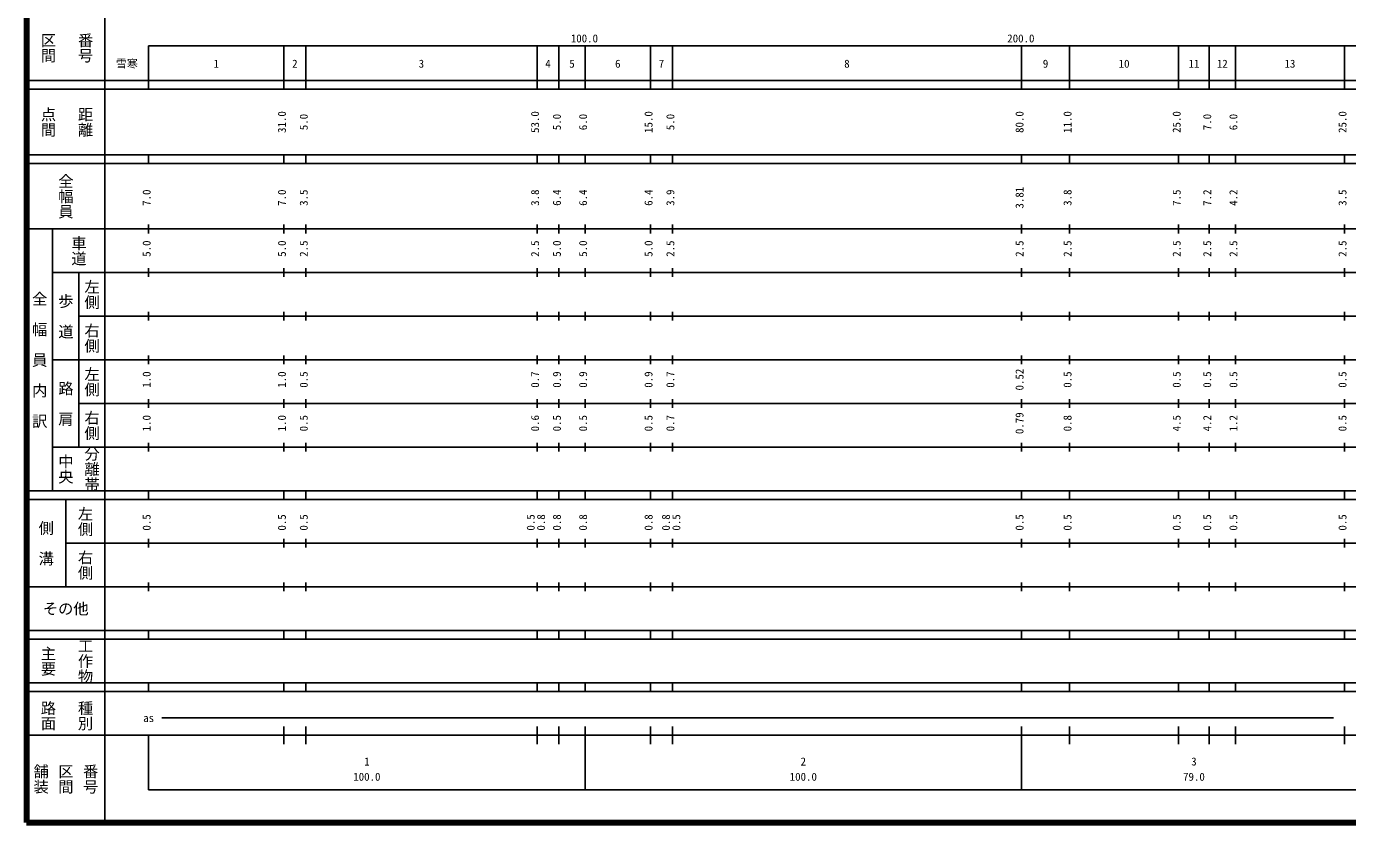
# Model space of a CAD drawing. Units: millimetres on the paper, enlarged 1000 times. Extents: x 40000 to 680000, y 20000 to 380000.
# Drawn here: x 40000 to 342702, y 20000 to 202409 of the extents above; entities that cross this region are included whole.
import ezdxf
from ezdxf.enums import TextEntityAlignment as Align

# ---------------------------------------------------------------- set-up
doc = ezdxf.new("R2010")
doc.units = ezdxf.units.MM
doc.header["$LTSCALE"] = 1000
doc.layers.add('M-TTL', color=2, linetype='Continuous', lineweight=140)
doc.layers.add('M-TTL-BAND', color=7, linetype='Continuous', lineweight=25)
doc.styles.add('@ＭＳ ゴシック', font='')
doc.styles.add('ＭＳ ゴシック', font='')
doc.styles.get('@ＭＳ ゴシック').set_extended_font_data('@MS Gothic')
doc.styles.get('ＭＳ ゴシック').set_extended_font_data('MS Gothic')

msp = doc.modelspace()

# ---------------------------------------------------------------- linework, layer by layer
at = {"layer": 'M-TTL'}
for p, q in [((40000, 380000), (40000, 20000)), ((40000, 20000), (680000, 20000))]:
    msp.add_line(p, q, dxfattribs=at)
at = {"layer": 'M-TTL-BAND'}
for p, q in [((58000, 370000), (58000, 20000)), ((68000, 198000), (579000, 198000)), ((68000, 198000), (68000, 188000)), ((99000, 188000), (99000, 198000)), ((104000, 188000), (104000, 198000)), ((157000, 188000), (157000, 198000)), ((162000, 188000), (162000, 198000)), ((168000, 188000), (168000, 198000)), ((183000, 188000), (183000, 198000)), ((188000, 188000), (188000, 198000)), ((268000, 188000), (268000, 198000)), ((279000, 188000), (279000, 198000)), ((304000, 188000), (304000, 198000)), ((311000, 188000), (311000, 198000)), ((317000, 188000), (317000, 198000)), ((342000, 188000), (342000, 198000)), ((40000, 190000), (579000, 190000)), ((40000, 188000), (579000, 188000)), ((40000, 173000), (579000, 173000)), ((68000, 171000), (68000, 173000)), ((99000, 171000), (99000, 173000)), ((104000, 171000), (104000, 173000)), ((157000, 171000), (157000, 173000)), ((162000, 171000), (162000, 173000)), ((168000, 171000), (168000, 173000)), ((183000, 171000), (183000, 173000)), ((188000, 171000), (188000, 173000)), ((268000, 171000), (268000, 173000)), ((279000, 171000), (279000, 173000)), ((304000, 171000), (304000, 173000)), ((311000, 171000), (311000, 173000)), ((317000, 171000), (317000, 173000)), ((342000, 171000), (342000, 173000)), ((40000, 171000), (579000, 171000)), ((40000, 156000), (579000, 156000)), ((46000, 96000), (46000, 156000)), ((68000, 155000), (68000, 157000)), ((99000, 155000), (99000, 157000)), ((104000, 155000), (104000, 157000)), ((157000, 155000), (157000, 157000)), ((162000, 155000), (162000, 157000)), ((168000, 155000), (168000, 157000)), ((183000, 155000), (183000, 157000)), ((188000, 155000), (188000, 157000)), ((268000, 155000), (268000, 157000)), ((279000, 155000), (279000, 157000)), ((304000, 155000), (304000, 157000)), ((311000, 155000), (311000, 157000)), ((317000, 155000), (317000, 157000)), ((342000, 155000), (342000, 157000)), ((46000, 146000), (579000, 146000)), ((52000, 146000), (52000, 106000)), ((68000, 145000), (68000, 147000)), ((99000, 145000), (99000, 147000)), ((104000, 145000), (104000, 147000)), ((157000, 145000), (157000, 147000)), ((162000, 145000), (162000, 147000)), ((168000, 145000), (168000, 147000)), ((183000, 145000), (183000, 147000)), ((188000, 145000), (188000, 147000)), ((268000, 145000), (268000, 147000)), ((279000, 145000), (279000, 147000)), ((304000, 145000), (304000, 147000)), ((311000, 145000), (311000, 147000)), ((317000, 145000), (317000, 147000)), ((342000, 145000), (342000, 147000)), ((68000, 135000), (68000, 137000)), ((99000, 135000), (99000, 137000)), ((104000, 135000), (104000, 137000)), ((157000, 135000), (157000, 137000)), ((162000, 135000), (162000, 137000)), ((168000, 135000), (168000, 137000)), ((183000, 135000), (183000, 137000)), ((188000, 135000), (188000, 137000)), ((268000, 135000), (268000, 137000)), ((279000, 135000), (279000, 137000)), ((304000, 135000), (304000, 137000)), ((311000, 135000), (311000, 137000)), ((317000, 135000), (317000, 137000)), ((342000, 135000), (342000, 137000)), ((52000, 136000), (579000, 136000)), ((46000, 126000), (579000, 126000)), ((68000, 125000), (68000, 127000)), ((99000, 125000), (99000, 127000)), ((104000, 125000), (104000, 127000)), ((157000, 125000), (157000, 127000)), ((162000, 125000), (162000, 127000)), ((168000, 125000), (168000, 127000)), ((183000, 125000), (183000, 127000)), ((188000, 125000), (188000, 127000)), ((268000, 125000), (268000, 127000)), ((279000, 125000), (279000, 127000)), ((304000, 125000), (304000, 127000)), ((311000, 125000), (311000, 127000)), ((317000, 125000), (317000, 127000)), ((342000, 125000), (342000, 127000)), ((52000, 116000), (579000, 116000)), ((68000, 115000), (68000, 117000)), ((99000, 115000), (99000, 117000)), ((104000, 115000), (104000, 117000)), ((157000, 115000), (157000, 117000)), ((162000, 115000), (162000, 117000)), ((168000, 115000), (168000, 117000)), ((183000, 115000), (183000, 117000)), ((188000, 115000), (188000, 117000)), ((268000, 115000), (268000, 117000)), ((279000, 115000), (279000, 117000)), ((304000, 115000), (304000, 117000)), ((311000, 115000), (311000, 117000)), ((317000, 115000), (317000, 117000)), ((342000, 115000), (342000, 117000)), ((46000, 106000), (579000, 106000)), ((68000, 105000), (68000, 107000)), ((99000, 105000), (99000, 107000)), ((104000, 105000), (104000, 107000)), ((157000, 105000), (157000, 107000)), ((162000, 105000), (162000, 107000)), ((168000, 105000), (168000, 107000)), ((183000, 105000), (183000, 107000)), ((188000, 105000), (188000, 107000)), ((268000, 105000), (268000, 107000)), ((279000, 105000), (279000, 107000)), ((304000, 105000), (304000, 107000)), ((311000, 105000), (311000, 107000)), ((317000, 105000), (317000, 107000)), ((342000, 105000), (342000, 107000)), ((40000, 96000), (579000, 96000)), ((40000, 94000), (579000, 94000)), ((49000, 94000), (49000, 74000)), ((68000, 94000), (68000, 96000)), ((99000, 94000), (99000, 96000)), ((104000, 94000), (104000, 96000)), ((157000, 94000), (157000, 96000)), ((162000, 94000), (162000, 96000)), ((168000, 94000), (168000, 96000)), ((183000, 94000), (183000, 96000)), ((188000, 94000), (188000, 96000)), ((268000, 94000), (268000, 96000)), ((279000, 94000), (279000, 96000)), ((304000, 94000), (304000, 96000)), ((311000, 94000), (311000, 96000)), ((317000, 94000), (317000, 96000)), ((342000, 94000), (342000, 96000)), ((68000, 83000), (68000, 85000)), ((99000, 83000), (99000, 85000)), ((104000, 83000), (104000, 85000)), ((157000, 83000), (157000, 85000)), ((162000, 83000), (162000, 85000)), ((168000, 83000), (168000, 85000)), ((183000, 83000), (183000, 85000)), ((188000, 83000), (188000, 85000)), ((268000, 83000), (268000, 85000)), ((279000, 83000), (279000, 85000)), ((304000, 83000), (304000, 85000)), ((311000, 83000), (311000, 85000)), ((317000, 83000), (317000, 85000)), ((342000, 83000), (342000, 85000)), ((49000, 84000), (579000, 84000)), ((40000, 74000), (579000, 74000)), ((68000, 73000), (68000, 75000)), ((99000, 73000), (99000, 75000)), ((104000, 73000), (104000, 75000)), ((157000, 73000), (157000, 75000)), ((162000, 73000), (162000, 75000)), ((168000, 73000), (168000, 75000)), ((183000, 73000), (183000, 75000)), ((188000, 73000), (188000, 75000)), ((268000, 73000), (268000, 75000)), ((279000, 73000), (279000, 75000)), ((304000, 73000), (304000, 75000)), ((311000, 73000), (311000, 75000)), ((317000, 73000), (317000, 75000)), ((342000, 73000), (342000, 75000)), ((40000, 64000), (579000, 64000)), ((68000, 62000), (68000, 64000)), ((99000, 62000), (99000, 64000)), ((104000, 62000), (104000, 64000)), ((157000, 62000), (157000, 64000)), ((162000, 62000), (162000, 64000)), ((168000, 62000), (168000, 64000)), ((183000, 62000), (183000, 64000)), ((188000, 62000), (188000, 64000)), ((268000, 62000), (268000, 64000)), ((279000, 62000), (279000, 64000)), ((304000, 62000), (304000, 64000)), ((311000, 62000), (311000, 64000)), ((317000, 62000), (317000, 64000)), ((342000, 62000), (342000, 64000)), ((40000, 62000), (579000, 62000)), ((40000, 52000), (579000, 52000)), ((68000, 50000), (68000, 52000)), ((99000, 50000), (99000, 52000)), ((104000, 50000), (104000, 52000)), ((157000, 50000), (157000, 52000)), ((162000, 50000), (162000, 52000)), ((168000, 50000), (168000, 52000)), ((183000, 50000), (183000, 52000)), ((188000, 50000), (188000, 52000)), ((268000, 50000), (268000, 52000)), ((279000, 50000), (279000, 52000)), ((304000, 50000), (304000, 52000)), ((311000, 50000), (311000, 52000)), ((317000, 50000), (317000, 52000)), ((342000, 50000), (342000, 52000)), ((40000, 50000), (579000, 50000)), ((71000, 44000), (339500, 44000)), ((40000, 40000), (579000, 40000)), ((68000, 40000), (68000, 27500)), ((99000, 38000), (99000, 42000)), ((104000, 38000), (104000, 42000)), ((157000, 38000), (157000, 42000)), ((162000, 38000), (162000, 42000)), ((168000, 27500), (168000, 42000)), ((183000, 38000), (183000, 42000)), ((188000, 38000), (188000, 42000)), ((268000, 27500), (268000, 42000)), ((279000, 38000), (279000, 42000)), ((304000, 38000), (304000, 42000)), ((311000, 38000), (311000, 42000)), ((317000, 38000), (317000, 42000)), ((342000, 38000), (342000, 42000)), ((68000, 27500), (579000, 27500))]:
    msp.add_line(p, q, dxfattribs=at)

# ---------------------------------------------------------------- texts
at = {"layer": 'M-TTL-BAND', "style": '@ＭＳ ゴシック'}
for s, p in [('区間', (45000, 197500)), ('番号', (53500, 197500)), ('点間', (45000, 180500)), ('距離', (53500, 180500)), ('全幅員', (49000, 163500)), ('車道', (52000, 151000)), ('左側', (55000, 141000)), ('全\u3000幅\u3000員\u3000内\u3000訳', (43000, 126000)), ('歩\u3000道', (49000, 136000)), ('右側', (55000, 131000)), ('左側', (55000, 121000)), ('路\u3000肩', (49000, 116000)), ('右側', (55000, 111000)), ('分離帯', (55000, 101000)), ('中央', (49000, 101000)), ('左側', (53500, 89000)), ('側\u3000溝', (44500, 84000)), ('右側', (53500, 79000)), ('工作物', (53500, 57000)), ('主要', (45000, 57000)), ('路面', (45000, 44500)), ('種別', (53500, 44500)), ('舗装', (43333, 30000)), ('番号', (54667, 30000)), ('区間', (49000, 30000))]:
    msp.add_text(s, height=2566, rotation=270, dxfattribs=at).set_placement(p, align=Align.MIDDLE_CENTER)
at = {"layer": 'M-TTL-BAND', "style": 'ＭＳ ゴシック'}
for s, p in [('100.0', (167844, 198195)), ('200.0', (267844, 198195)), ('雪寒', (63017, 192405)), ('1', (83500, 192405)), ('2', (101500, 192405)), ('3', (130500, 192405)), ('4', (159500, 192405)), ('5', (165000, 192405)), ('6', (175500, 192405)), ('7', (185500, 192405)), ('8', (228000, 192405)), ('9', (273500, 192405)), ('10', (291500, 192405)), ('11', (307500, 192405)), ('12', (314000, 192405)), ('13', (329500, 192405)), ('as', (68000, 42500)), ('1', (118000, 32523)), ('2', (218000, 32523)), ('3', (307500, 32523)), ('100.0', (118000, 29033)), ('100.0', (218000, 29033)), ('79.0', (307500, 29033))]:
    msp.add_text(s, height=1833, dxfattribs=at).set_placement(p, align=Align.BOTTOM_CENTER)
for s, p in [('31.0', (100000, 180500)), ('5.0', (105000, 180500)), ('53.0', (158000, 180500)), ('5.0', (163000, 180500)), ('6.0', (169000, 180500)), ('15.0', (184000, 180500)), ('5.0', (189000, 180500)), ('80.0', (269000, 180500)), ('11.0', (280000, 180500)), ('25.0', (305000, 180500)), ('7.0', (312000, 180500)), ('6.0', (318000, 180500)), ('25.0', (343000, 180500)), ('7.0', (69000, 163174)), ('7.0', (100000, 163174)), ('3.5', (105000, 163174)), ('3.8', (158000, 163174)), ('6.4', (163000, 163174)), ('6.4', (169000, 163174)), ('6.4', (184000, 163174)), ('3.9', (189000, 163174)), ('3.81', (269000, 163174)), ('3.8', (280000, 163174)), ('7.5', (305000, 163174)), ('7.2', (312000, 163174)), ('4.2', (318000, 163174)), ('3.5', (343000, 163174)), ('5.0', (69000, 151500)), ('5.0', (100000, 151500)), ('2.5', (105000, 151500)), ('2.5', (158000, 151500)), ('5.0', (163000, 151500)), ('5.0', (169000, 151500)), ('5.0', (184000, 151500)), ('2.5', (189000, 151500)), ('2.5', (269000, 151500)), ('2.5', (280000, 151500)), ('2.5', (305000, 151500)), ('2.5', (312000, 151500)), ('2.5', (318000, 151500)), ('2.5', (343000, 151500)), ('1.0', (69000, 121500)), ('1.0', (100000, 121500)), ('0.5', (105000, 121500)), ('0.7', (158000, 121500)), ('0.9', (163000, 121500)), ('0.9', (169000, 121500)), ('0.9', (184000, 121500)), ('0.7', (189000, 121500)), ('0.52', (269000, 121500)), ('0.5', (280000, 121500)), ('0.5', (305000, 121500)), ('0.5', (312000, 121500)), ('0.5', (318000, 121500)), ('0.5', (343000, 121500)), ('1.0', (69000, 111500)), ('1.0', (100000, 111500)), ('0.5', (105000, 111500)), ('0.6', (158000, 111500)), ('0.5', (163000, 111500)), ('0.5', (169000, 111500)), ('0.5', (184000, 111500)), ('0.7', (189000, 111500)), ('0.79', (269000, 111500)), ('0.8', (280000, 111500)), ('4.5', (305000, 111500)), ('4.2', (312000, 111500)), ('1.2', (318000, 111500)), ('0.5', (343000, 111500)), ('0.5', (69000, 88764)), ('0.5', (100000, 88764)), ('0.5', (105000, 88764)), ('0.5', (157000, 88764)), ('0.8', (159370, 88764)), ('0.8', (163000, 88764)), ('0.8', (169000, 88764)), ('0.8', (184000, 88764)), ('0.8', (188000, 88764)), ('0.5', (190370, 88764)), ('0.5', (269000, 88764)), ('0.5', (280000, 88764)), ('0.5', (305000, 88764)), ('0.5', (312000, 88764)), ('0.5', (318000, 88764)), ('0.5', (343000, 88764))]:
    msp.add_text(s, height=1833, rotation=90, dxfattribs=at).set_placement(p, align=Align.BOTTOM_CENTER)
msp.add_text('その他', height=2566, dxfattribs=at).set_placement((49000, 69000), align=Align.MIDDLE_CENTER)

doc.saveas('drawing.dxf')
